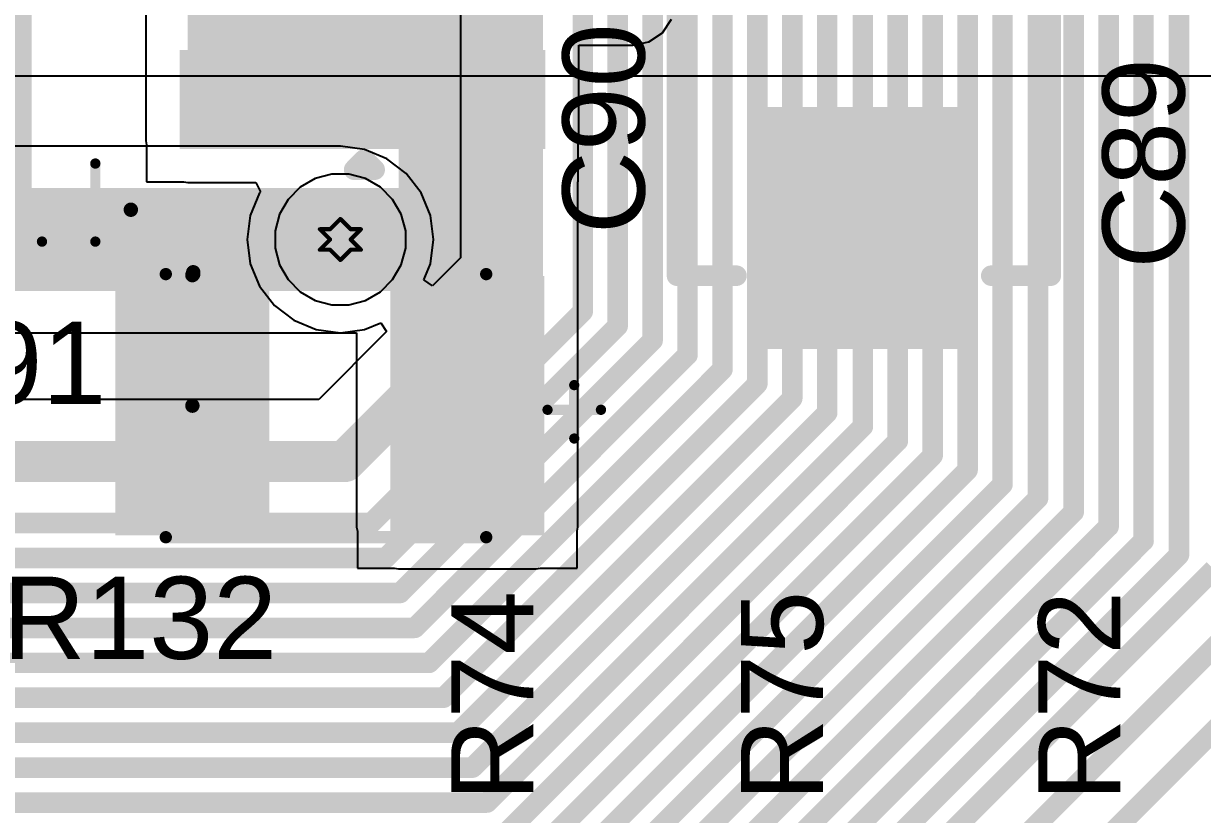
# Model space of a CAD drawing. Header units: inches. Extents: x -3 to 5437, y -3 to 5435.
# Drawn here: x 93.74 to 108.32, y 8.52 to 18.29 of the extents above; entities that cross this region are included whole.
import ezdxf

# ---------------------------------------------------------------- set-up
doc = ezdxf.new("R2010")
doc.units = ezdxf.units.IN
for name, color, linetype in [('Bottom Layer', 5, 'Continuous'), ('Bottom Solder', 6, 'Continuous'), ('Drill Drawing', 1, 'Continuous'), ('GND', 16, 'Continuous'), ('PWR', 76, 'Continuous'), ('Top Layer', 1, 'Continuous'), ('Top Overlay', 2, 'Continuous'), ('Top Paste', 8, 'Continuous'), ('Top Solder', 216, 'Continuous'), ('Via Holes', 16, 'Continuous')]:
    doc.layers.add(name, color=color, linetype=linetype)
doc.styles.add('Arial', font='', dxfattribs={"height": 0.2})
doc.styles.get('Arial').set_extended_font_data('Arial')

# ---------------------------------------------------------------- blocks, each defined once
blk = doc.blocks.new('TO_263_5__D2PAK__163')
at = {"layer": 'Top Layer'}
blk.add_hatch(color=1, dxfattribs=at).paths.add_polyline_path([(-3.91, -2.413), (-2.89, -2.413), (-2.89, -6.732), (-3.91, -6.732)])
at = {"layer": 'Top Paste'}
blk.add_hatch(color=8, dxfattribs=at).paths.add_polyline_path([(-3.91, -2.413), (-2.89, -2.413), (-2.89, -6.732), (-3.91, -6.732)])
at = {"layer": 'Top Solder'}
for points in [[(-5.692, 9.629), (5.692, 9.629), (5.692, -0.484), (-5.692, -0.484)], [(-4.012, -2.311), (-2.788, -2.311), (-2.788, -6.834), (-4.012, -6.834)]]:
    blk.add_hatch(color=216, dxfattribs=at).paths.add_polyline_path(points)
at = {"layer": 'Top Overlay'}
for points in [[(-5.156, -0.61, 0.127, 0.127, 0), (-5.156, -1.27, 0.127, 0.127, 0)], [(-5.156, -1.27, 0.127, 0.127, 0), (-4.191, -1.27, 0.127, 0.127, 0)], [(-4.267, -4.47, 0.254, 0.254, 0), (-4.14, -4.597, 0.254, 0.254, 0)], [(-4.267, -4.47, 0.254, 0.254, 0), (-4.267, -4.724, 0.254, 0.254, 0)], [(-4.14, -4.597, 0.254, 0.254, 0), (-4.267, -4.724, 0.254, 0.254, 0)]]:
    blk.add_lwpolyline(points, format="xyseb", dxfattribs=at)
for points in [[(-5.188, -0.61, 0.0635, 0.0635, 1), (-5.124, -0.61, 0.0635, 0.0635, 1)], [(-5.188, -1.27, 0.0635, 0.0635, 1), (-5.124, -1.27, 0.0635, 0.0635, 1)], [(-5.188, -1.27, 0.0635, 0.0635, 1), (-5.124, -1.27, 0.0635, 0.0635, 1)], [(-4.223, -1.27, 0.0635, 0.0635, 1), (-4.159, -1.27, 0.0635, 0.0635, 1)], [(-4.331, -4.47, 0.127, 0.127, 1), (-4.204, -4.47, 0.127, 0.127, 1)], [(-4.331, -4.47, 0.127, 0.127, 1), (-4.204, -4.47, 0.127, 0.127, 1)], [(-4.204, -4.597, 0.127, 0.127, 1), (-4.077, -4.597, 0.127, 0.127, 1)], [(-4.204, -4.597, 0.127, 0.127, 1), (-4.077, -4.597, 0.127, 0.127, 1)], [(-4.331, -4.724, 0.127, 0.127, 1), (-4.204, -4.724, 0.127, 0.127, 1)], [(-4.331, -4.724, 0.127, 0.127, 1), (-4.204, -4.724, 0.127, 0.127, 1)]]:
    blk.add_lwpolyline(points, format="xyseb", close=True, dxfattribs=at)
blk = doc.blocks.new('C____B_218')
at = {"layer": 'Top Layer'}
for points in [[(-2.55, -1.5), (-2.55, 1.5), (-0.85, 1.5), (-0.85, -1.5)], [(0.85, -1.5), (0.85, 1.5), (2.55, 1.5), (2.55, -1.5)]]:
    blk.add_hatch(color=1, dxfattribs=at).paths.add_polyline_path(points)
at = {"layer": 'Top Paste'}
for points in [[(-2.55, -1.5), (-2.55, 1.5), (-0.85, 1.5), (-0.85, -1.5)], [(0.85, -1.5), (0.85, 1.5), (2.55, 1.5), (2.55, -1.5)]]:
    blk.add_hatch(color=8, dxfattribs=at).paths.add_polyline_path(points)
at = {"layer": 'Top Solder'}
for points in [[(-2.652, -1.602), (-2.652, 1.602), (-0.748, 1.602), (-0.748, -1.602)], [(0.748, -1.602), (0.748, 1.602), (2.652, 1.602), (2.652, -1.602)]]:
    blk.add_hatch(color=216, dxfattribs=at).paths.add_polyline_path(points)
at = {"layer": 'Top Overlay'}
for points in [[(2.028, 1.626, 0.152, 0.152, 0), (-1.934, 1.626, 0.152, 0.152, 0)], [(-3.023, 0.406, 0.127, 0.127, 0), (-3.023, -0.254, 0.127, 0.127, 0)], [(-2.692, 0.051, 0.127, 0.127, 0), (-3.353, 0.051, 0.127, 0.127, 0)], [(2.028, -1.626, 0.152, 0.152, 0), (-1.934, -1.626, 0.152, 0.152, 0)]]:
    blk.add_lwpolyline(points, format="xyseb", dxfattribs=at)
for points in [[(-1.972, 1.626, 0.0762, 0.0762, 1), (-1.896, 1.626, 0.0762, 0.0762, 1)], [(1.99, 1.626, 0.0762, 0.0762, 1), (2.066, 1.626, 0.0762, 0.0762, 1)], [(-3.054, 0.406, 0.0635, 0.0635, 1), (-2.991, 0.406, 0.0635, 0.0635, 1)], [(-3.385, 0.051, 0.0635, 0.0635, 1), (-3.321, 0.051, 0.0635, 0.0635, 1)], [(-2.724, 0.051, 0.0635, 0.0635, 1), (-2.661, 0.051, 0.0635, 0.0635, 1)], [(-3.054, -0.254, 0.0635, 0.0635, 1), (-2.991, -0.254, 0.0635, 0.0635, 1)], [(-1.972, -1.626, 0.0762, 0.0762, 1), (-1.896, -1.626, 0.0762, 0.0762, 1)], [(1.99, -1.626, 0.0762, 0.0762, 1), (2.066, -1.626, 0.0762, 0.0762, 1)]]:
    blk.add_lwpolyline(points, format="xyseb", close=True, dxfattribs=at)
blk = doc.blocks.new('C____E_220')
at = {"layer": 'Top Layer'}
for points in [[(-1.395, 1.285), (1.395, 1.285), (1.395, -1.285), (-1.395, -1.285)], [(5.045, 1.285), (7.835, 1.285), (7.835, -1.285), (5.045, -1.285)]]:
    blk.add_hatch(color=1, dxfattribs=at).paths.add_polyline_path(points)
at = {"layer": 'Top Paste'}
for points in [[(-1.395, 1.285), (1.395, 1.285), (1.395, -1.285), (-1.395, -1.285)], [(5.045, 1.285), (7.835, 1.285), (7.835, -1.285), (5.045, -1.285)]]:
    blk.add_hatch(color=8, dxfattribs=at).paths.add_polyline_path(points)
at = {"layer": 'Top Solder'}
for points in [[(-1.497, 1.387), (1.497, 1.387), (1.497, -1.387), (-1.497, -1.387)], [(4.943, 1.387), (7.937, 1.387), (7.937, -1.387), (4.943, -1.387)]]:
    blk.add_hatch(color=216, dxfattribs=at).paths.add_polyline_path(points)
at = {"layer": 'Top Overlay'}
for points in [[(-1.149, 1.549, 0.254, 0.254, 0), (-1.149, 2.286, 0.254, 0.254, 0)], [(-0.387, 1.575, 0.254, 0.254, 0), (-0.387, 2.311, 0.254, 0.254, 0)], [(7.03, 2.311, 0.254, 0.254, 0), (-0.387, 2.311, 0.254, 0.254, 0)], [(7.03, 1.575, 0.254, 0.254, 0), (7.03, 2.311, 0.254, 0.254, 0)], [(-0.717, 1.905, 0.254, 0.254, 0), (-1.555, 1.905, 0.254, 0.254, 0)], [(-0.387, -2.311, 0.254, 0.254, 0), (-0.387, -1.575, 0.254, 0.254, 0)], [(7.03, -2.311, 0.254, 0.254, 0), (7.03, -1.575, 0.254, 0.254, 0)], [(7.03, -2.311, 0.254, 0.254, 0), (-0.387, -2.311, 0.254, 0.254, 0)]]:
    blk.add_lwpolyline(points, format="xyseb", dxfattribs=at)
for points in [[(-1.212, 2.286, 0.127, 0.127, 1), (-1.085, 2.286, 0.127, 0.127, 1)], [(-0.45, 2.311, 0.127, 0.127, 1), (-0.323, 2.311, 0.127, 0.127, 1)], [(-0.45, 2.311, 0.127, 0.127, 1), (-0.323, 2.311, 0.127, 0.127, 1)], [(6.966, 2.311, 0.127, 0.127, 1), (7.093, 2.311, 0.127, 0.127, 1)], [(6.966, 2.311, 0.127, 0.127, 1), (7.093, 2.311, 0.127, 0.127, 1)], [(-1.619, 1.905, 0.127, 0.127, 1), (-1.492, 1.905, 0.127, 0.127, 1)], [(-0.781, 1.905, 0.127, 0.127, 1), (-0.654, 1.905, 0.127, 0.127, 1)], [(-1.212, 1.549, 0.127, 0.127, 1), (-1.085, 1.549, 0.127, 0.127, 1)], [(-0.45, 1.575, 0.127, 0.127, 1), (-0.323, 1.575, 0.127, 0.127, 1)], [(6.966, 1.575, 0.127, 0.127, 1), (7.093, 1.575, 0.127, 0.127, 1)], [(-0.45, -1.575, 0.127, 0.127, 1), (-0.323, -1.575, 0.127, 0.127, 1)], [(6.966, -1.575, 0.127, 0.127, 1), (7.093, -1.575, 0.127, 0.127, 1)], [(-0.45, -2.311, 0.127, 0.127, 1), (-0.323, -2.311, 0.127, 0.127, 1)], [(-0.45, -2.311, 0.127, 0.127, 1), (-0.323, -2.311, 0.127, 0.127, 1)], [(6.966, -2.311, 0.127, 0.127, 1), (7.093, -2.311, 0.127, 0.127, 1)], [(6.966, -2.311, 0.127, 0.127, 1), (7.093, -2.311, 0.127, 0.127, 1)]]:
    blk.add_lwpolyline(points, format="xyseb", close=True, dxfattribs=at)

msp = doc.modelspace()

# ---------------------------------------------------------------- hatches: boundary and pattern name
at = {"layer": 'Bottom Layer'}
h = msp.add_hatch(color=5, dxfattribs=at)
edge = h.paths.add_edge_path()
edge.add_arc((97.66, 15.622), 0.3, 0, 360)
at = {"layer": 'Bottom Solder'}
h = msp.add_hatch(color=6, dxfattribs=at)
edge = h.paths.add_edge_path()
edge.add_arc((97.66, 15.622), 0.15, 0, 360)
at = {"layer": 'GND'}
h = msp.add_hatch(color=16, dxfattribs=at)
edge = h.paths.add_edge_path()
edge.add_arc((97.66, 15.622), 0.3, 0, 360)
at = {"layer": 'PWR'}
h = msp.add_hatch(color=76, dxfattribs=at)
edge = h.paths.add_edge_path()
edge.add_arc((97.66, 15.622), 0.3, 0, 360)
at = {"layer": 'Top Layer'}
for points in [[(95.772, 16.842), (100.092, 16.842), (100.092, 19.052), (95.772, 19.052)], [(98.379, 12.068), (100.079, 12.068), (100.079, 17.159), (98.379, 17.159)], [(93.429, 15.162), (96.679, 15.162), (96.679, 16.079), (93.429, 16.079)], [(94.979, 12.068), (96.679, 12.068), (96.679, 16.079), (94.979, 16.079)]]:
    msp.add_hatch(color=1, dxfattribs=at).paths.add_polyline_path(points)
h = msp.add_hatch(color=1, dxfattribs=at)
edge = h.paths.add_edge_path()
edge.add_arc((97.66, 15.622), 0.3, 0, 360)
at = {"layer": 'Top Solder'}
h = msp.add_hatch(color=216, dxfattribs=at)
edge = h.paths.add_edge_path()
edge.add_arc((97.66, 15.622), 0.15, 0, 360)
at = {"layer": 'Via Holes'}
h = msp.add_hatch(color=7, dxfattribs=at)
edge = h.paths.add_edge_path()
edge.add_arc((97.66, 15.622), 0.15, 0, 360)

# ---------------------------------------------------------------- linework, layer by layer
at = {"layer": 'Bottom Layer'}
for p, q in [((99.145, 21.561), (99.145, 15.397)), ((97.66, 16.775), (81.286, 16.775)), ((97.958, 16.735), (97.66, 16.775)), ((98.236, 16.62), (97.958, 16.735)), ((98.475, 16.437), (98.236, 16.62)), ((98.658, 16.198), (98.475, 16.437)), ((98.773, 15.92), (98.658, 16.198)), ((98.812, 15.622), (98.773, 15.92)), ((98.773, 15.323), (98.812, 15.622)), ((98.69, 15.122), (98.773, 15.323)), ((99.145, 15.397), (98.797, 15.05)), ((98.797, 15.05), (98.69, 15.122)), ((97.958, 14.508), (98.16, 14.592)), ((98.16, 14.592), (98.231, 14.484)), ((80.809, 14.469), (97.66, 14.469)), ((98.231, 14.484), (97.393, 13.646)), ((97.66, 14.469), (97.958, 14.508)), ((97.393, 13.646), (93.176, 13.646))]:
    msp.add_line(p, q, dxfattribs=at)
for points in [[(104.984, 12.952, 0.254, 0.254, 0), (104.984, 62.755, 0.254, 0.254, 0)], [(105.416, 60.249, 0.254, 0.254, 0), (105.416, 12.773, 0.254, 0.254, 0)], [(108.03, 11.724, 0.254, 0.254, 0), (108.03, 59.837, 0.254, 0.254, 0)], [(103.248, 13.659, 0.254, 0.254, 0), (103.248, 54.202, 0.254, 0.254, 0)], [(103.679, 54.051, 0.254, 0.254, 0), (103.679, 13.48, 0.254, 0.254, 0)], [(104.12, 54.051, 0.254, 0.254, 0), (104.12, 13.31, 0.254, 0.254, 0)], [(104.552, 54.051, 0.254, 0.254, 0), (104.552, 13.131, 0.254, 0.254, 0)], [(105.847, 54.051, 0.254, 0.254, 0), (105.847, 12.595, 0.254, 0.254, 0)], [(106.287, 54.051, 0.254, 0.254, 0), (106.287, 12.423, 0.254, 0.254, 0)], [(106.727, 54.051, 0.254, 0.254, 0), (106.727, 12.253, 0.254, 0.254, 0)], [(107.159, 54.051, 0.254, 0.254, 0), (107.159, 12.074, 0.254, 0.254, 0)], [(107.591, 54.051, 0.254, 0.254, 0), (107.591, 11.896, 0.254, 0.254, 0)], [(102.384, 14.016, 0.254, 0.254, 0), (102.384, 53.845, 0.254, 0.254, 0)], [(102.816, 13.838, 0.254, 0.254, 0), (102.816, 53.872, 0.254, 0.254, 0)], [(101.952, 14.195, 0.254, 0.254, 0), (101.952, 53.666, 0.254, 0.254, 0)], [(101.52, 53.456, 0.254, 0.254, 0), (101.52, 14.374, 0.254, 0.254, 0)], [(101.089, 14.553, 0.254, 0.254, 0), (101.089, 53.277, 0.254, 0.254, 0)], [(100.657, 53.099, 0.254, 0.254, 0), (100.657, 14.732, 0.254, 0.254, 0)], [(99.913, 15.079, 0.508, 0.508, 0), (99.913, 21.88, 0.508, 0.508, 0)], [(80.809, 15.622, 1.27, 1.27, 0), (97.66, 15.622, 1.27, 1.27, 0)], [(97.712, 12.877, 0.508, 0.508, 0), (99.913, 15.079, 0.508, 0.508, 0)], [(98.042, 12.117, 0.254, 0.254, 0), (100.657, 14.732, 0.254, 0.254, 0)], [(98.221, 11.685, 0.254, 0.254, 0), (101.089, 14.553, 0.254, 0.254, 0)], [(98.399, 11.253, 0.254, 0.254, 0), (101.52, 14.374, 0.254, 0.254, 0)], [(98.578, 10.821, 0.254, 0.254, 0), (101.952, 14.195, 0.254, 0.254, 0)], [(98.757, 10.389, 0.254, 0.254, 0), (102.384, 14.016, 0.254, 0.254, 0)], [(98.936, 9.958, 0.254, 0.254, 0), (102.816, 13.838, 0.254, 0.254, 0)], [(99.115, 9.526, 0.254, 0.254, 0), (103.248, 13.659, 0.254, 0.254, 0)], [(99.294, 9.094, 0.254, 0.254, 0), (103.679, 13.48, 0.254, 0.254, 0)], [(99.473, 8.662, 0.254, 0.254, 0), (104.12, 13.31, 0.254, 0.254, 0)], [(92.922, 12.877, 0.508, 0.508, 0), (97.712, 12.877, 0.508, 0.508, 0)], [(99.651, 8.23, 0.254, 0.254, 0), (104.552, 13.131, 0.254, 0.254, 0)], [(99.83, 7.799, 0.254, 0.254, 0), (104.984, 12.952, 0.254, 0.254, 0)], [(100.009, 7.367, 0.254, 0.254, 0), (105.416, 12.773, 0.254, 0.254, 0)], [(100.188, 6.935, 0.254, 0.254, 0), (105.847, 12.595, 0.254, 0.254, 0)], [(100.367, 6.503, 0.254, 0.254, 0), (106.287, 12.423, 0.254, 0.254, 0)], [(100.546, 6.071, 0.254, 0.254, 0), (106.727, 12.253, 0.254, 0.254, 0)], [(58.435, 12.117, 0.254, 0.254, 0), (98.042, 12.117, 0.254, 0.254, 0)], [(100.725, 5.64, 0.254, 0.254, 0), (107.159, 12.074, 0.254, 0.254, 0)], [(100.893, 5.198, 0.254, 0.254, 0), (107.591, 11.896, 0.254, 0.254, 0)], [(58.613, 11.685, 0.254, 0.254, 0), (98.221, 11.685, 0.254, 0.254, 0)], [(100.523, 4.217, 0.254, 0.254, 0), (108.03, 11.724, 0.254, 0.254, 0)], [(100.453, 3.536, 0.254, 0.254, 0), (108.462, 11.545, 0.254, 0.254, 0)], [(58.792, 11.253, 0.254, 0.254, 0), (98.399, 11.253, 0.254, 0.254, 0)], [(104.171, 6.291, 0.254, 0.254, 0), (108.893, 11.013, 0.254, 0.254, 0)], [(58.971, 10.821, 0.254, 0.254, 0), (98.578, 10.821, 0.254, 0.254, 0)], [(59.15, 10.389, 0.254, 0.254, 0), (98.757, 10.389, 0.254, 0.254, 0)], [(105.202, 6.291, 0.254, 0.254, 0), (109.366, 10.455, 0.254, 0.254, 0)], [(59.329, 9.958, 0.254, 0.254, 0), (98.936, 9.958, 0.254, 0.254, 0)], [(59.508, 9.526, 0.254, 0.254, 0), (99.115, 9.526, 0.254, 0.254, 0)], [(59.687, 9.094, 0.254, 0.254, 0), (99.294, 9.094, 0.254, 0.254, 0)], [(59.865, 8.662, 0.254, 0.254, 0), (99.473, 8.662, 0.254, 0.254, 0)]]:
    msp.add_lwpolyline(points, format="xyseb", dxfattribs=at)
for points in [[(97.342, 15.622, 0.635, 0.635, 1), (97.977, 15.622, 0.635, 0.635, 1)], [(99.786, 15.079, 0.254, 0.254, 1), (100.04, 15.079, 0.254, 0.254, 1)], [(99.786, 15.079, 0.254, 0.254, 1), (100.04, 15.079, 0.254, 0.254, 1)], [(100.593, 14.732, 0.127, 0.127, 1), (100.72, 14.732, 0.127, 0.127, 1)], [(100.593, 14.732, 0.127, 0.127, 1), (100.72, 14.732, 0.127, 0.127, 1)], [(101.025, 14.553, 0.127, 0.127, 1), (101.152, 14.553, 0.127, 0.127, 1)], [(101.025, 14.553, 0.127, 0.127, 1), (101.152, 14.553, 0.127, 0.127, 1)], [(101.457, 14.374, 0.127, 0.127, 1), (101.584, 14.374, 0.127, 0.127, 1)], [(101.457, 14.374, 0.127, 0.127, 1), (101.584, 14.374, 0.127, 0.127, 1)], [(101.889, 14.195, 0.127, 0.127, 1), (102.016, 14.195, 0.127, 0.127, 1)], [(101.889, 14.195, 0.127, 0.127, 1), (102.016, 14.195, 0.127, 0.127, 1)], [(102.321, 14.016, 0.127, 0.127, 1), (102.448, 14.016, 0.127, 0.127, 1)], [(102.321, 14.016, 0.127, 0.127, 1), (102.448, 14.016, 0.127, 0.127, 1)], [(102.752, 13.838, 0.127, 0.127, 1), (102.879, 13.838, 0.127, 0.127, 1)], [(102.752, 13.838, 0.127, 0.127, 1), (102.879, 13.838, 0.127, 0.127, 1)], [(103.184, 13.659, 0.127, 0.127, 1), (103.311, 13.659, 0.127, 0.127, 1)], [(103.184, 13.659, 0.127, 0.127, 1), (103.311, 13.659, 0.127, 0.127, 1)], [(103.616, 13.48, 0.127, 0.127, 1), (103.743, 13.48, 0.127, 0.127, 1)], [(103.616, 13.48, 0.127, 0.127, 1), (103.743, 13.48, 0.127, 0.127, 1)], [(104.057, 13.31, 0.127, 0.127, 1), (104.184, 13.31, 0.127, 0.127, 1)], [(104.057, 13.31, 0.127, 0.127, 1), (104.184, 13.31, 0.127, 0.127, 1)], [(97.585, 12.877, 0.254, 0.254, 1), (97.839, 12.877, 0.254, 0.254, 1)], [(97.585, 12.877, 0.254, 0.254, 1), (97.839, 12.877, 0.254, 0.254, 1)], [(104.489, 13.131, 0.127, 0.127, 1), (104.616, 13.131, 0.127, 0.127, 1)], [(104.489, 13.131, 0.127, 0.127, 1), (104.616, 13.131, 0.127, 0.127, 1)], [(104.92, 12.952, 0.127, 0.127, 1), (105.047, 12.952, 0.127, 0.127, 1)], [(104.92, 12.952, 0.127, 0.127, 1), (105.047, 12.952, 0.127, 0.127, 1)], [(105.352, 12.773, 0.127, 0.127, 1), (105.479, 12.773, 0.127, 0.127, 1)], [(105.352, 12.773, 0.127, 0.127, 1), (105.479, 12.773, 0.127, 0.127, 1)], [(105.784, 12.595, 0.127, 0.127, 1), (105.911, 12.595, 0.127, 0.127, 1)], [(105.784, 12.595, 0.127, 0.127, 1), (105.911, 12.595, 0.127, 0.127, 1)], [(106.223, 12.423, 0.127, 0.127, 1), (106.35, 12.423, 0.127, 0.127, 1)], [(106.223, 12.423, 0.127, 0.127, 1), (106.35, 12.423, 0.127, 0.127, 1)], [(106.664, 12.253, 0.127, 0.127, 1), (106.791, 12.253, 0.127, 0.127, 1)], [(106.664, 12.253, 0.127, 0.127, 1), (106.791, 12.253, 0.127, 0.127, 1)], [(97.978, 12.117, 0.127, 0.127, 1), (98.105, 12.117, 0.127, 0.127, 1)], [(97.978, 12.117, 0.127, 0.127, 1), (98.105, 12.117, 0.127, 0.127, 1)], [(107.096, 12.074, 0.127, 0.127, 1), (107.223, 12.074, 0.127, 0.127, 1)], [(107.096, 12.074, 0.127, 0.127, 1), (107.223, 12.074, 0.127, 0.127, 1)], [(107.528, 11.896, 0.127, 0.127, 1), (107.655, 11.896, 0.127, 0.127, 1)], [(107.528, 11.896, 0.127, 0.127, 1), (107.655, 11.896, 0.127, 0.127, 1)], [(98.157, 11.685, 0.127, 0.127, 1), (98.284, 11.685, 0.127, 0.127, 1)], [(98.157, 11.685, 0.127, 0.127, 1), (98.284, 11.685, 0.127, 0.127, 1)], [(107.966, 11.724, 0.127, 0.127, 1), (108.093, 11.724, 0.127, 0.127, 1)], [(107.966, 11.724, 0.127, 0.127, 1), (108.093, 11.724, 0.127, 0.127, 1)], [(98.336, 11.253, 0.127, 0.127, 1), (98.463, 11.253, 0.127, 0.127, 1)], [(98.336, 11.253, 0.127, 0.127, 1), (98.463, 11.253, 0.127, 0.127, 1)], [(98.515, 10.821, 0.127, 0.127, 1), (98.642, 10.821, 0.127, 0.127, 1)], [(98.515, 10.821, 0.127, 0.127, 1), (98.642, 10.821, 0.127, 0.127, 1)], [(98.694, 10.389, 0.127, 0.127, 1), (98.821, 10.389, 0.127, 0.127, 1)], [(98.694, 10.389, 0.127, 0.127, 1), (98.821, 10.389, 0.127, 0.127, 1)], [(98.872, 9.958, 0.127, 0.127, 1), (98.999, 9.958, 0.127, 0.127, 1)], [(98.872, 9.958, 0.127, 0.127, 1), (98.999, 9.958, 0.127, 0.127, 1)], [(99.051, 9.526, 0.127, 0.127, 1), (99.178, 9.526, 0.127, 0.127, 1)], [(99.051, 9.526, 0.127, 0.127, 1), (99.178, 9.526, 0.127, 0.127, 1)], [(99.23, 9.094, 0.127, 0.127, 1), (99.357, 9.094, 0.127, 0.127, 1)], [(99.23, 9.094, 0.127, 0.127, 1), (99.357, 9.094, 0.127, 0.127, 1)], [(99.409, 8.662, 0.127, 0.127, 1), (99.536, 8.662, 0.127, 0.127, 1)], [(99.409, 8.662, 0.127, 0.127, 1), (99.536, 8.662, 0.127, 0.127, 1)]]:
    msp.add_lwpolyline(points, format="xyseb", close=True, dxfattribs=at)
at = {"layer": 'Drill Drawing'}
for points in [[(97.533, 15.749, 0.0508, 0.0508, 0), (97.66, 15.876, 0.0508, 0.0508, 0)], [(97.66, 15.876, 0.0508, 0.0508, 0), (97.787, 15.749, 0.0508, 0.0508, 0)], [(97.406, 15.749, 0.0508, 0.0508, 0), (97.533, 15.622, 0.0508, 0.0508, 0)], [(97.406, 15.749, 0.0508, 0.0508, 0), (97.533, 15.749, 0.0508, 0.0508, 0)], [(97.787, 15.749, 0.0508, 0.0508, 0), (97.914, 15.749, 0.0508, 0.0508, 0)], [(97.787, 15.622, 0.0508, 0.0508, 0), (97.914, 15.749, 0.0508, 0.0508, 0)], [(97.406, 15.495, 0.0508, 0.0508, 0), (97.533, 15.622, 0.0508, 0.0508, 0)], [(97.787, 15.622, 0.0508, 0.0508, 0), (97.914, 15.495, 0.0508, 0.0508, 0)], [(97.406, 15.495, 0.0508, 0.0508, 0), (97.533, 15.495, 0.0508, 0.0508, 0)], [(97.533, 15.495, 0.0508, 0.0508, 0), (97.66, 15.368, 0.0508, 0.0508, 0)], [(97.66, 15.368, 0.0508, 0.0508, 0), (97.787, 15.495, 0.0508, 0.0508, 0)], [(97.787, 15.495, 0.0508, 0.0508, 0), (97.914, 15.495, 0.0508, 0.0508, 0)]]:
    msp.add_lwpolyline(points, format="xyseb", dxfattribs=at)
for points in [[(97.647, 15.876, 0.0254, 0.0254, 1), (97.672, 15.876, 0.0254, 0.0254, 1)], [(97.647, 15.876, 0.0254, 0.0254, 1), (97.672, 15.876, 0.0254, 0.0254, 1)], [(97.393, 15.749, 0.0254, 0.0254, 1), (97.418, 15.749, 0.0254, 0.0254, 1)], [(97.393, 15.749, 0.0254, 0.0254, 1), (97.418, 15.749, 0.0254, 0.0254, 1)], [(97.52, 15.749, 0.0254, 0.0254, 1), (97.545, 15.749, 0.0254, 0.0254, 1)], [(97.52, 15.749, 0.0254, 0.0254, 1), (97.545, 15.749, 0.0254, 0.0254, 1)], [(97.774, 15.749, 0.0254, 0.0254, 1), (97.799, 15.749, 0.0254, 0.0254, 1)], [(97.774, 15.749, 0.0254, 0.0254, 1), (97.799, 15.749, 0.0254, 0.0254, 1)], [(97.901, 15.749, 0.0254, 0.0254, 1), (97.926, 15.749, 0.0254, 0.0254, 1)], [(97.901, 15.749, 0.0254, 0.0254, 1), (97.926, 15.749, 0.0254, 0.0254, 1)], [(97.52, 15.622, 0.0254, 0.0254, 1), (97.545, 15.622, 0.0254, 0.0254, 1)], [(97.52, 15.622, 0.0254, 0.0254, 1), (97.545, 15.622, 0.0254, 0.0254, 1)], [(97.774, 15.622, 0.0254, 0.0254, 1), (97.799, 15.622, 0.0254, 0.0254, 1)], [(97.774, 15.622, 0.0254, 0.0254, 1), (97.799, 15.622, 0.0254, 0.0254, 1)], [(97.393, 15.495, 0.0254, 0.0254, 1), (97.418, 15.495, 0.0254, 0.0254, 1)], [(97.393, 15.495, 0.0254, 0.0254, 1), (97.418, 15.495, 0.0254, 0.0254, 1)], [(97.52, 15.495, 0.0254, 0.0254, 1), (97.545, 15.495, 0.0254, 0.0254, 1)], [(97.52, 15.495, 0.0254, 0.0254, 1), (97.545, 15.495, 0.0254, 0.0254, 1)], [(97.774, 15.495, 0.0254, 0.0254, 1), (97.799, 15.495, 0.0254, 0.0254, 1)], [(97.774, 15.495, 0.0254, 0.0254, 1), (97.799, 15.495, 0.0254, 0.0254, 1)], [(97.901, 15.495, 0.0254, 0.0254, 1), (97.926, 15.495, 0.0254, 0.0254, 1)], [(97.901, 15.495, 0.0254, 0.0254, 1), (97.926, 15.495, 0.0254, 0.0254, 1)], [(97.647, 15.368, 0.0254, 0.0254, 1), (97.672, 15.368, 0.0254, 0.0254, 1)], [(97.647, 15.368, 0.0254, 0.0254, 1), (97.672, 15.368, 0.0254, 0.0254, 1)]]:
    msp.add_lwpolyline(points, format="xyseb", close=True, dxfattribs=at)
at = {"layer": 'GND'}
for p, q in [((97.348, 16.375), (97.164, 16.268)), ((97.553, 16.43), (97.348, 16.375)), ((97.766, 16.43), (97.553, 16.43)), ((97.972, 16.375), (97.766, 16.43)), ((98.156, 16.268), (97.972, 16.375)), ((97.164, 16.268), (97.013, 16.118)), ((98.306, 16.118), (98.156, 16.268)), ((97.013, 16.118), (96.907, 15.934)), ((98.413, 15.934), (98.306, 16.118)), ((96.907, 15.934), (96.852, 15.728)), ((98.468, 15.728), (98.413, 15.934)), ((96.852, 15.728), (96.852, 15.515)), ((98.468, 15.515), (98.468, 15.728)), ((96.852, 15.515), (96.907, 15.31)), ((98.413, 15.31), (98.468, 15.515)), ((96.907, 15.31), (97.013, 15.126)), ((98.306, 15.126), (98.413, 15.31)), ((97.013, 15.126), (97.164, 14.975)), ((98.156, 14.975), (98.306, 15.126)), ((97.164, 14.975), (97.348, 14.869)), ((97.348, 14.869), (97.553, 14.814)), ((97.766, 14.814), (97.972, 14.869)), ((97.972, 14.869), (98.156, 14.975)), ((97.553, 14.814), (97.766, 14.814))]:
    msp.add_line(p, q, dxfattribs=at)
at = {"layer": 'PWR'}
for p, q in [((72.187, 17.646), (109.46, 17.646)), ((97.348, 16.375), (97.164, 16.268)), ((97.553, 16.43), (97.348, 16.375)), ((97.766, 16.43), (97.553, 16.43)), ((97.972, 16.375), (97.766, 16.43)), ((98.156, 16.268), (97.972, 16.375)), ((97.164, 16.268), (97.013, 16.118)), ((98.306, 16.118), (98.156, 16.268)), ((97.013, 16.118), (96.907, 15.934)), ((98.413, 15.934), (98.306, 16.118)), ((96.907, 15.934), (96.852, 15.728)), ((98.468, 15.728), (98.413, 15.934)), ((96.852, 15.728), (96.852, 15.515)), ((98.468, 15.515), (98.468, 15.728)), ((96.852, 15.515), (96.907, 15.31)), ((98.413, 15.31), (98.468, 15.515)), ((96.907, 15.31), (97.013, 15.126)), ((98.306, 15.126), (98.413, 15.31)), ((97.013, 15.126), (97.164, 14.975)), ((98.156, 14.975), (98.306, 15.126)), ((97.164, 14.975), (97.348, 14.869)), ((97.348, 14.869), (97.553, 14.814)), ((97.766, 14.814), (97.972, 14.869)), ((97.972, 14.869), (98.156, 14.975)), ((97.553, 14.814), (97.766, 14.814))]:
    msp.add_line(p, q, dxfattribs=at)
at = {"layer": 'Top Layer'}
for p, q in [((95.254, 19.052), (95.254, 16.842)), ((101.642, 18.176), (101.754, 18.344)), ((101.474, 18.064), (101.642, 18.176)), ((100.61, 16.842), (100.61, 18.025)), ((100.61, 18.025), (101.276, 18.025)), ((101.276, 18.025), (101.474, 18.064)), ((95.254, 16.842), (95.264, 16.792)), ((95.264, 16.792), (95.264, 16.334)), ((100.6, 16.792), (100.61, 16.842)), ((100.6, 16.334), (100.6, 16.792)), ((95.264, 16.334), (95.722, 16.334)), ((95.722, 16.334), (95.772, 16.325)), ((100.597, 12.068), (100.597, 16.334)), ((100.597, 16.334), (100.6, 16.334)), ((95.772, 16.325), (96.615, 16.325)), ((96.661, 16.198), (96.546, 15.92)), ((96.615, 16.325), (96.671, 16.211)), ((96.671, 16.211), (96.661, 16.198)), ((96.546, 15.92), (96.507, 15.622)), ((96.507, 15.622), (96.546, 15.323)), ((96.546, 15.323), (96.661, 15.045)), ((96.661, 15.045), (96.844, 14.807)), ((96.844, 14.807), (97.083, 14.623)), ((97.083, 14.623), (97.361, 14.508)), ((97.361, 14.508), (97.66, 14.469)), ((97.66, 14.469), (97.861, 14.469)), ((97.861, 14.469), (97.861, 12.068)), ((97.861, 12.068), (97.871, 12.018)), ((97.871, 12.018), (97.871, 11.56)), ((100.587, 12.018), (100.597, 12.068)), ((100.587, 11.56), (100.587, 12.018)), ((97.871, 11.56), (98.329, 11.56)), ((98.329, 11.56), (98.379, 11.55)), ((98.379, 11.55), (100.079, 11.55)), ((100.079, 11.55), (100.129, 11.56)), ((100.129, 11.56), (100.587, 11.56))]:
    msp.add_line(p, q, dxfattribs=at)
for points in [[(97.66, 15.622, 1.27, 1.27, 0), (98.506, 15.622, 1.27, 1.27, 0)], [(93.549, 15.99, 0.178, 0.178, 0), (95.068, 15.99, 0.178, 0.178, 0)], [(95.068, 15.99, 0.178, 0.178, 0), (95.841, 15.217, 0.178, 0.178, 0)], [(98.576, 15.692, 0.254, 0.254, 0), (98.576, 15.764, 0.254, 0.254, 0)], [(98.506, 15.622, 0.254, 0.254, 0), (98.576, 15.692, 0.254, 0.254, 0)], [(95.841, 15.193, 0.178, 0.178, 0), (95.841, 15.217, 0.178, 0.178, 0)], [(95.829, 15.181, 0.178, 0.178, 0), (95.841, 15.193, 0.178, 0.178, 0)], [(95.829, 13.568, 0.178, 0.178, 0), (95.829, 15.181, 0.178, 0.178, 0)]]:
    msp.add_lwpolyline(points, format="xyseb", dxfattribs=at)
for points in [[(97.342, 15.622, 0.635, 0.635, 1), (97.977, 15.622, 0.635, 0.635, 1)], [(98.189, 15.622, 0.635, 0.635, 1), (98.824, 15.622, 0.635, 0.635, 1)], [(95.024, 15.99, 0.0889, 0.0889, 1), (95.113, 15.99, 0.0889, 0.0889, 1)], [(95.024, 15.99, 0.0889, 0.0889, 1), (95.113, 15.99, 0.0889, 0.0889, 1)], [(98.513, 15.764, 0.127, 0.127, 1), (98.64, 15.764, 0.127, 0.127, 1)], [(98.443, 15.622, 0.127, 0.127, 1), (98.57, 15.622, 0.127, 0.127, 1)], [(98.513, 15.692, 0.127, 0.127, 1), (98.64, 15.692, 0.127, 0.127, 1)], [(98.513, 15.692, 0.127, 0.127, 1), (98.64, 15.692, 0.127, 0.127, 1)], [(95.796, 15.217, 0.0889, 0.0889, 1), (95.885, 15.217, 0.0889, 0.0889, 1)], [(95.796, 15.217, 0.0889, 0.0889, 1), (95.885, 15.217, 0.0889, 0.0889, 1)], [(95.785, 15.181, 0.0889, 0.0889, 1), (95.874, 15.181, 0.0889, 0.0889, 1)], [(95.785, 15.181, 0.0889, 0.0889, 1), (95.874, 15.181, 0.0889, 0.0889, 1)], [(95.796, 15.193, 0.0889, 0.0889, 1), (95.885, 15.193, 0.0889, 0.0889, 1)], [(95.796, 15.193, 0.0889, 0.0889, 1), (95.885, 15.193, 0.0889, 0.0889, 1)], [(95.785, 13.568, 0.0889, 0.0889, 1), (95.874, 13.568, 0.0889, 0.0889, 1)]]:
    msp.add_lwpolyline(points, format="xyseb", close=True, dxfattribs=at)

# ---------------------------------------------------------------- block references
for name, p, rotation in [('TO_263_5__D2PAK__163', (93.36, 20.752), 90), ('C____E_220', (104.133, 22.204), 270), ('C____B_218', (97.529, 13.568), 180)]:
    msp.add_blockref(name, p, dxfattribs=dict(rotation=rotation))

# ---------------------------------------------------------------- texts
at = {"layer": 'Top Overlay', "style": 'Arial'}
for s, p in [('C90', (101.422, 15.689)), ('C89', (108.099, 15.261)), ('R74', (100.046, 8.675)), ('R75', (103.628, 8.675)), ('R72', (107.306, 8.675))]:
    msp.add_text(s, height=1.016, rotation=90, dxfattribs=at).set_placement(p)
for s, p in [('C91', (92.16, 13.589)), ('R132', (93.483, 10.438))]:
    msp.add_text(s, height=1.016, dxfattribs=at).set_placement(p)

doc.saveas('drawing.dxf')
